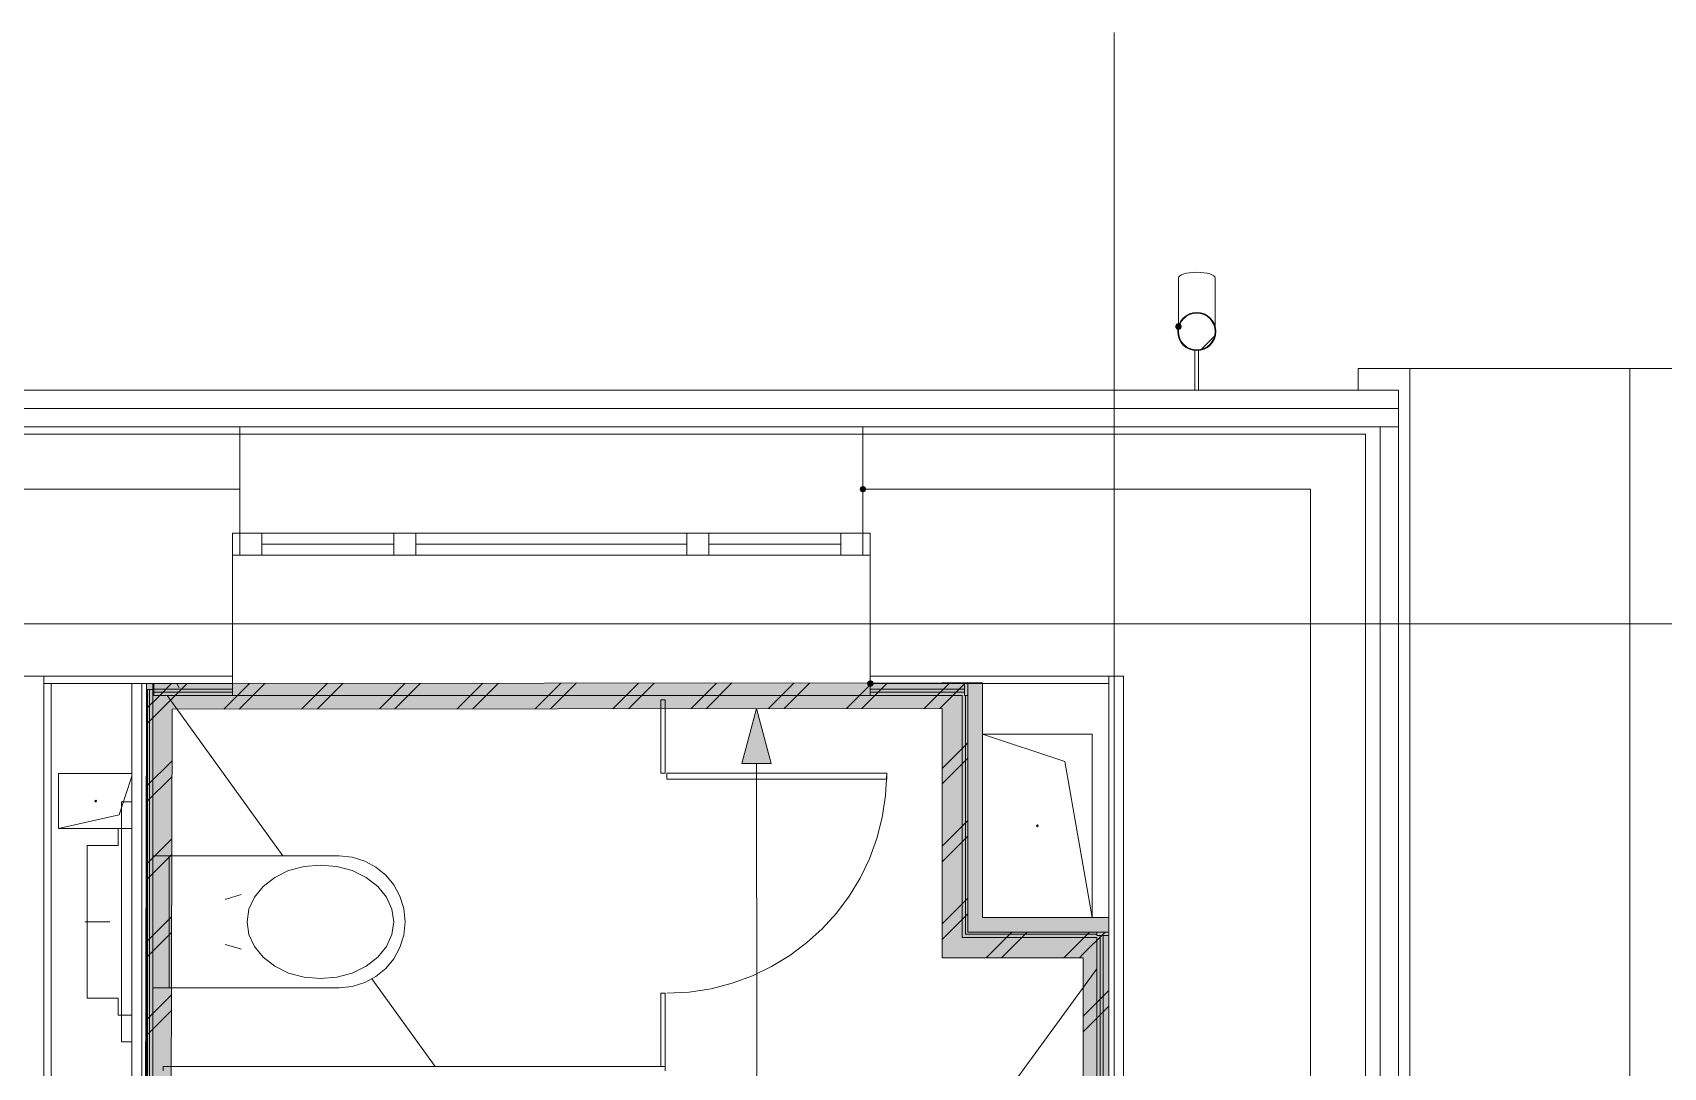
# Model space of a CAD drawing. Header units: millimetres. Extents: x 0 to 1189, y 0 to 841.
# Drawn here: x 375.67 to 420.16, y 478.28 to 506.5 of the extents above; entities that cross this region are included whole.
import ezdxf

# ---------------------------------------------------------------- set-up
doc = ezdxf.new("R2010")
doc.units = ezdxf.units.MM

msp = doc.modelspace()

# ---------------------------------------------------------------- hatches: boundary and pattern name
h = msp.add_hatch(color=7)
h.dxf.hatch_style = 2
h.paths.add_polyline_path([(406.836622, 498.477532), (406.863059, 498.41397), (406.926622, 498.387532), (406.990184, 498.41397), (407.016622, 498.477532), (407.016622, 498.489532), (406.990184, 498.553095), (406.926622, 498.579532), (406.863059, 498.553095), (406.836622, 498.489532)])
h = msp.add_hatch(color=7)
h.dxf.hatch_style = 2
h.paths.add_polyline_path([(398.317609, 494.137526), (398.254046, 494.111088), (398.227608, 494.047525), (398.254046, 493.983963), (398.317609, 493.957525), (398.382171, 493.983963), (398.408609, 494.047525), (398.382171, 494.111088)])
at = {"true_color": 0xcccccc}
h = msp.add_hatch(color=254, dxfattribs=at)
h.dxf.hatch_style = 2
h.paths.add_polyline_path([(378.776579, 488.747517), (379.47458, 488.047516), (378.774579, 488.047516)])
h = msp.add_hatch(color=254, dxfattribs=at)
h.dxf.hatch_style = 2
h.paths.add_polyline_path([(378.779579, 488.747517), (379.47658, 488.747517), (379.47458, 488.047516)])
h = msp.add_hatch(color=254, dxfattribs=at)
h.dxf.hatch_style = 2
h.paths.add_polyline_path([(379.47458, 488.047516), (379.47658, 488.747517), (400.476612, 488.766517), (400.476612, 488.066516)])
h = msp.add_hatch(color=7)
h.dxf.hatch_style = 2
h.paths.add_polyline_path([(398.527609, 488.657517), (398.591171, 488.683955), (398.617609, 488.747517), (398.591171, 488.81108), (398.527609, 488.837518), (398.517609, 488.837518), (398.454046, 488.81108), (398.427609, 488.747517), (398.454046, 488.683955), (398.517609, 488.657517)])
h = msp.add_hatch(color=254, dxfattribs=at)
h.dxf.hatch_style = 2
h.paths.add_polyline_path([(400.476612, 488.066516), (400.476612, 488.766517), (401.176613, 488.767517)])
h = msp.add_hatch(color=254, dxfattribs=at)
h.dxf.hatch_style = 2
h.paths.add_polyline_path([(401.176613, 488.767517), (401.176613, 488.067516), (400.476612, 488.066516)])
h = msp.add_hatch(color=7)
h.dxf.hatch_style = 2
h.paths.add_polyline_path([(401.176613, 488.767517), (401.576614, 488.767517), (401.576614, 481.967507), (401.176613, 481.967507)])
h = msp.add_hatch(color=254, dxfattribs=at)
h.dxf.hatch_style = 2
h.paths.add_polyline_path([(379.34858, 438.04244), (378.648578, 438.04244), (378.774579, 488.047516), (379.47458, 488.047516)])
at = {"true_color": 0x0077b0}
h = msp.add_hatch(color=144, dxfattribs=at)
h.dxf.hatch_style = 2
h.paths.add_polyline_path([(395.417604, 488.061516), (395.818605, 486.569514), (395.018603, 486.568514)])
at = {"true_color": 0xcccccc}
h = msp.add_hatch(color=254, dxfattribs=at)
h.dxf.hatch_style = 2
h.paths.add_polyline_path([(400.476612, 488.066516), (401.176613, 488.067516), (401.176613, 481.967507), (400.476612, 481.967507)])
h = msp.add_hatch(color=7)
h.dxf.hatch_style = 2
h.paths.add_polyline_path([(405.026619, 481.967507), (401.576614, 481.967507), (401.576614, 482.367508), (405.026619, 482.367508)])
h = msp.add_hatch(color=254, dxfattribs=at)
h.dxf.hatch_style = 2
h.paths.add_polyline_path([(401.176613, 481.967507), (400.476612, 481.267506), (400.476612, 481.967507)])
h = msp.add_hatch(color=254, dxfattribs=at)
h.dxf.hatch_style = 2
h.paths.add_polyline_path([(401.176613, 481.967507), (401.176613, 481.267506), (400.476612, 481.267506)])
h = msp.add_hatch(color=254, dxfattribs=at)
h.dxf.hatch_style = 2
h.paths.add_polyline_path([(401.176613, 481.267506), (401.176613, 481.967507), (404.326618, 481.967507), (404.326618, 481.267506)])
h = msp.add_hatch(color=254, dxfattribs=at)
h.dxf.hatch_style = 2
h.paths.add_polyline_path([(404.326618, 481.267506), (404.326618, 481.967507), (405.026619, 481.967507)])
h = msp.add_hatch(color=254, dxfattribs=at)
h.dxf.hatch_style = 2
h.paths.add_polyline_path([(404.326618, 481.267506), (405.026619, 481.967507), (405.026619, 481.267506)])
h = msp.add_hatch(color=254, dxfattribs=at)
h.dxf.hatch_style = 2
h.paths.add_polyline_path([(404.326618, 481.267506), (405.026619, 481.267506), (405.026619, 415.304405), (404.326618, 415.304405)])

# ---------------------------------------------------------------- linework, layer by layer
at = {"color": 7, "lineweight": 0}
for points in [[(405.172619, 237.628134), (405.172619, 506.499545)], [(406.926592, 499.808499), (406.936756, 499.83952), (406.965904, 499.868421), (407.012022, 499.894579), (407.073092, 499.917374), (407.1471, 499.936184), (407.23203, 499.950389), (407.325866, 499.959368), (407.426593, 499.962499)], [(406.926622, 499.808534), (406.926622, 499.383534)], [(407.426593, 499.962499), (407.527319, 499.959368), (407.621155, 499.95039), (407.706085, 499.936184), (407.780093, 499.917374), (407.841164, 499.894579), (407.887281, 499.868421), (407.916429, 499.83952), (407.926593, 499.808499)], [(407.926623, 499.383534), (407.926623, 499.808534)], [(406.926622, 499.359534), (406.926622, 499.383534)], [(406.926622, 499.303534), (406.926622, 499.359534)], [(406.926622, 499.248533), (406.926622, 499.303534)], [(406.926622, 499.193533), (406.926622, 499.248533)], [(406.926622, 499.140533), (406.926622, 499.193533)], [(407.926623, 499.383534), (407.926623, 499.326534)], [(407.926623, 499.326534), (407.926623, 499.271533)], [(407.926623, 499.271533), (407.926623, 499.216533)], [(407.926623, 499.216533), (407.926623, 499.162533)], [(407.926623, 499.162533), (407.926623, 499.109533)], [(407.426622, 497.827531), (407.321878, 497.838063), (407.224294, 497.868281), (407.135968, 497.916125), (407.058997, 497.979531), (406.995479, 498.056438), (406.947512, 498.144782), (406.917194, 498.242501), (406.906622, 498.347532), (406.917194, 498.452276), (406.947512, 498.54986), (406.995479, 498.638187), (407.058997, 498.715158), (407.135968, 498.778675), (407.224294, 498.826642), (407.321878, 498.856961), (407.426622, 498.867533)], [(406.926622, 499.087533), (406.926622, 499.140533)], [(406.926622, 499.036533), (406.926622, 499.087533)], [(406.926622, 498.986533), (406.926622, 499.036533)], [(406.926622, 498.938533), (406.926622, 498.986533)], [(406.926622, 498.891533), (406.926622, 498.938533)], [(406.926622, 498.845533), (406.926622, 498.891533)], [(407.426622, 497.847531), (407.325896, 497.857654), (407.23206, 497.886703), (407.14713, 497.932697), (407.073122, 497.993657), (407.012052, 498.0676), (406.965934, 498.152547), (406.936786, 498.246518), (406.926622, 498.347532), (406.936786, 498.448259), (406.965934, 498.542095), (407.012052, 498.627025), (407.073122, 498.701033), (407.14713, 498.762103), (407.23206, 498.80822), (407.325896, 498.837369), (407.426622, 498.847533)], [(406.926622, 498.801533), (406.926622, 498.845533)], [(406.926622, 498.759533), (406.926622, 498.801533)], [(406.926622, 498.719533), (406.926622, 498.759533)], [(406.926622, 498.680533), (406.926622, 498.719533)], [(407.426622, 498.867533), (407.531367, 498.856961), (407.628951, 498.826642), (407.717277, 498.778675), (407.794248, 498.715158), (407.857766, 498.638187), (407.905733, 498.54986), (407.936051, 498.452276), (407.946623, 498.347532), (407.936051, 498.242501), (407.905733, 498.144782), (407.857766, 498.056438), (407.794248, 497.979531), (407.717277, 497.916125), (407.628951, 497.868281), (407.531367, 497.838063), (407.426622, 497.827531)], [(407.426622, 498.847533), (407.527349, 498.837369), (407.621185, 498.80822), (407.706115, 498.762103), (407.780123, 498.701033), (407.841193, 498.627025), (407.887311, 498.542095), (407.916459, 498.448259), (407.926623, 498.347532), (407.916459, 498.246518), (407.887311, 498.152547), (407.841193, 498.0676), (407.780123, 497.993657), (407.706115, 497.932697), (407.621185, 497.886703), (407.527349, 497.857654), (407.426622, 497.847531)], [(407.926623, 499.109533), (407.926623, 499.057533)], [(407.926623, 499.057533), (407.926623, 499.007533)], [(407.926623, 499.007533), (407.926623, 498.958533)], [(407.926623, 498.958533), (407.926623, 498.910533)], [(407.926623, 498.910533), (407.926623, 498.864533)], [(407.926623, 498.864533), (407.926623, 498.820533)], [(407.926623, 498.820533), (407.926623, 498.777533)], [(407.926623, 498.777533), (407.926623, 498.735533)], [(407.926623, 498.735533), (407.926623, 498.696533)], [(406.926622, 498.643533), (406.926622, 498.680533)], [(406.926622, 498.609532), (406.926622, 498.643533)], [(406.926622, 498.576532), (406.926622, 498.609532)], [(406.926622, 498.545532), (406.926622, 498.576532)], [(406.926622, 498.516532), (406.926622, 498.545532)], [(406.926622, 498.489532), (406.926622, 498.516532)], [(407.926623, 498.696533), (407.926623, 498.658533)], [(407.926623, 498.658533), (407.926623, 498.623532)], [(407.926623, 498.623532), (407.926623, 498.589532)], [(407.926623, 498.589532), (407.926623, 498.557532)], [(407.926623, 498.557532), (407.926623, 498.528532)], [(407.926623, 498.528532), (407.926623, 498.500532)], [(407.926623, 498.500532), (407.926623, 498.477532)], [(407.376622, 497.838531), (407.376622, 496.74753)], [(407.476623, 496.74753), (407.476623, 497.838531)], [(407.568623, 497.879531), (407.904623, 498.215532)], [(411.826629, 497.334531), (411.826629, 496.74753)], [(479.216732, 497.334531), (411.826629, 497.334531)], [(413.237631, 497.334531), (413.237631, 422.336416)], [(419.237641, 497.334531), (419.237641, 422.321416)], [(361.463552, 496.74753), (412.926631, 496.74753)], [(412.926631, 496.74753), (412.926631, 422.547416)], [(412.926631, 496.247529), (361.463552, 496.247529)], [(381.317583, 495.747528), (361.553552, 495.747528)], [(381.317583, 495.747528), (398.317609, 495.747528)], [(381.317583, 494.047525), (381.317583, 495.747528)], [(412.42663, 495.747528), (398.317609, 495.747528)], [(398.317609, 495.747528), (398.317609, 494.047525)], [(412.42663, 432.044431), (412.42663, 495.747528)], [(412.42663, 495.747528), (412.926631, 495.747528)], [(361.553552, 495.547528), (381.317583, 495.547528)], [(398.317609, 495.547528), (381.317583, 495.547528)], [(398.317609, 495.547528), (412.026629, 495.547528)], [(412.026629, 495.547528), (412.026629, 432.044431)], [(381.317583, 494.047525), (361.553552, 494.047525)], [(381.317583, 492.847524), (381.317583, 494.047525)], [(398.317609, 494.047525), (410.526627, 494.047525)], [(398.317609, 494.047525), (398.317609, 492.847524)], [(410.526627, 494.047525), (410.526627, 432.044431)], [(381.117582, 492.247523), (381.117582, 492.847524)], [(381.117582, 492.847524), (381.917583, 492.847524)], [(381.117582, 492.847524), (381.117582, 492.247523)], [(381.917583, 492.847524), (381.117582, 492.847524)], [(381.317583, 492.247523), (381.317583, 492.847524)], [(381.917583, 492.847524), (381.917583, 492.247523)], [(381.917583, 492.847524), (385.517589, 492.847524)], [(381.917583, 492.547523), (385.517589, 492.547523)], [(385.517589, 492.247523), (385.517589, 492.847524)], [(385.517589, 492.847524), (386.11759, 492.847524)], [(386.11759, 492.847524), (385.517589, 492.847524)], [(386.11759, 492.847524), (386.11759, 492.247523)], [(386.11759, 492.847524), (393.517601, 492.847524)], [(386.11759, 492.547523), (393.517601, 492.547523)], [(393.517601, 492.247523), (393.517601, 492.847524)], [(393.517601, 492.847524), (394.117602, 492.847524)], [(394.117602, 492.847524), (393.517601, 492.847524)], [(394.117602, 492.847524), (394.117602, 492.247523)], [(394.117602, 492.847524), (397.717608, 492.847524)], [(394.117602, 492.547523), (397.717608, 492.547523)], [(397.717608, 492.847524), (397.717608, 492.247523)], [(398.517609, 492.847524), (397.717608, 492.847524)], [(398.517609, 492.847524), (397.717608, 492.847524)], [(398.317609, 492.247523), (398.317609, 492.847524)], [(398.517609, 492.247523), (398.517609, 492.847524)], [(398.517609, 492.247523), (398.517609, 492.847524)], [(381.117582, 488.947518), (381.117582, 492.247523)], [(381.917583, 492.247523), (381.117582, 492.247523)], [(381.117582, 492.247523), (381.917583, 492.247523)], [(385.517589, 492.247523), (381.917583, 492.247523)], [(386.11759, 492.247523), (385.517589, 492.247523)], [(385.517589, 492.247523), (386.11759, 492.247523)], [(393.517601, 492.247523), (386.11759, 492.247523)], [(394.117602, 492.247523), (393.517601, 492.247523)], [(393.517601, 492.247523), (394.117602, 492.247523)], [(397.717608, 492.247523), (394.117602, 492.247523)], [(397.717608, 492.247523), (398.517609, 492.247523)], [(397.717608, 492.247523), (398.517609, 492.247523)], [(398.517609, 492.247523), (398.517609, 488.947518)], [(202.529309, 490.37152), (863.72632, 490.37152)], [(375.976574, 488.947518), (372.176569, 488.947518)], [(375.976574, 488.947518), (381.117582, 488.947518)], [(375.976574, 411.204399), (375.976574, 488.947518)], [(381.117582, 488.417517), (381.117582, 488.947518)], [(405.426619, 488.947518), (398.517609, 488.947518)], [(398.517609, 488.947518), (398.517609, 488.417517)], [(405.026619, 481.877507), (405.026619, 488.947518)], [(405.426619, 432.444431), (405.426619, 488.947518)], [(378.975579, 488.747517), (375.976574, 488.747517)], [(376.176575, 488.747517), (376.176575, 411.204399)], [(378.376578, 488.747517), (378.376578, 437.072438)], [(378.646578, 437.342439), (378.646578, 488.747517)], [(378.776579, 488.747517), (378.774579, 488.047516)], [(400.476612, 488.766517), (378.776579, 488.747517)], [(378.776579, 437.472439), (378.776579, 488.747517)], [(378.800579, 488.582517), (378.800579, 437.472439)], [(378.950579, 488.582517), (378.800579, 488.582517)], [(378.860579, 437.622439), (378.860579, 488.582517)], [(378.950579, 488.582517), (378.950579, 488.748517)], [(378.950579, 437.622439), (378.950579, 488.582517)], [(378.975579, 488.747517), (381.117582, 488.747517)], [(378.975579, 488.747517), (378.975579, 488.417517)], [(378.975579, 488.597517), (381.117582, 488.597517)], [(378.975579, 488.507517), (381.117582, 488.507517)], [(379.117579, 488.406517), (379.45858, 488.747517)], [(379.47558, 488.340517), (379.88358, 488.748517)], [(379.66958, 488.629517), (379.60158, 488.747517)], [(380.881582, 488.048516), (381.581583, 488.749517)], [(381.305583, 488.049516), (382.006584, 488.749517)], [(383.004585, 488.050516), (383.704586, 488.751517)], [(383.428586, 488.051516), (384.129587, 488.751517)], [(385.127588, 488.052516), (385.828589, 488.753517)], [(385.552589, 488.053516), (386.25259, 488.753517)], [(387.250592, 488.054516), (387.951593, 488.755517)], [(387.675592, 488.055516), (388.376593, 488.755517)], [(389.373595, 488.056516), (390.074596, 488.757517)], [(389.798596, 488.056516), (390.499597, 488.757517)], [(391.497598, 488.058516), (392.197599, 488.759517)], [(391.921599, 488.058516), (392.6226, 488.759517)], [(393.620601, 488.060516), (394.321602, 488.760517)], [(394.045602, 488.060516), (394.745603, 488.761517)], [(395.743605, 488.062516), (396.444606, 488.762517)], [(396.168605, 488.062516), (396.868606, 488.763517)], [(397.866608, 488.064516), (398.567609, 488.764517)], [(398.291609, 488.064516), (398.99261, 488.765517)], [(398.517609, 488.597517), (401.086613, 488.597517)], [(398.517609, 488.507517), (401.086613, 488.507517)], [(401.086613, 488.747517), (398.527609, 488.747517)], [(399.990611, 488.066516), (400.476612, 488.552517)], [(400.476612, 488.128516), (401.115613, 488.767517)], [(401.176613, 488.767517), (400.476612, 488.766517)], [(400.476612, 488.552517), (400.690612, 488.766517)], [(401.086613, 488.747517), (405.026619, 488.747517)], [(401.086613, 488.417517), (401.086613, 488.747517)], [(401.576614, 488.767517), (401.176613, 488.767517)], [(401.176613, 481.967507), (401.176613, 488.767517)], [(401.176613, 481.967507), (401.176613, 488.767517)], [(401.576614, 482.367508), (401.576614, 488.767517)], [(378.774579, 488.047516), (378.646578, 437.342439)], [(378.773579, 487.638516), (379.182579, 488.047516)], [(378.775579, 488.064516), (379.117579, 488.406517)], [(378.975579, 488.417517), (381.117582, 488.417517)], [(379.182579, 488.047516), (379.32858, 488.193517)], [(379.32858, 488.193517), (379.47558, 488.340517)], [(382.495584, 484.04751), (379.33458, 488.417517)], [(379.34858, 438.04244), (379.47458, 488.047516)], [(379.47458, 488.047516), (400.476612, 488.066516)], [(398.517609, 488.417517), (381.117582, 488.417517)], [(392.9266, 488.302517), (392.8066, 488.302517)], [(392.8066, 488.302517), (392.8066, 486.302514)], [(392.9266, 486.302514), (392.9266, 488.302517)], [(398.517609, 488.417517), (401.026613, 488.417517)], [(400.414612, 488.066516), (400.476612, 488.128516)], [(400.476612, 488.066516), (400.476612, 481.967507)], [(401.026613, 488.417517), (401.026613, 481.817507)], [(401.176613, 488.417517), (401.086613, 488.417517)], [(401.116613, 488.417517), (401.116613, 481.907507)], [(404.576618, 487.367515), (401.576614, 487.367515)], [(403.826617, 486.617514), (401.576614, 487.367515)], [(404.576618, 487.367515), (401.576614, 487.367515)], [(404.576618, 482.367508), (404.576618, 487.367515)], [(404.576618, 482.367508), (404.576618, 487.367515)], [(400.476612, 486.431514), (401.176613, 487.131515)], [(400.476612, 486.007513), (401.176613, 486.707514)], [(376.376575, 484.791511), (376.376575, 486.291514)], [(376.376575, 486.291514), (378.376578, 486.291514)], [(378.376578, 486.291514), (376.376575, 486.291514)], [(376.376575, 486.291514), (376.376575, 484.791511)], [(378.769579, 485.937513), (379.47158, 486.639514)], [(392.8066, 486.302514), (392.9266, 486.302514)], [(398.96661, 486.302514), (398.935635, 485.689), (398.844723, 485.093219), (398.696886, 484.518186), (398.49514, 483.966916), (398.2425, 483.442424), (397.941979, 482.947723), (397.596593, 482.48583), (397.209357, 482.059757), (396.783284, 481.672521), (396.321391, 481.327135), (395.82669, 481.026614), (395.302198, 480.773974), (394.750928, 480.572228), (394.175895, 480.424391), (393.580114, 480.333479), (392.9666, 480.302504)], [(392.9666, 486.142513), (392.9666, 486.302514)], [(392.9666, 486.302514), (398.96661, 486.302514)], [(398.96661, 486.142513), (398.96661, 486.302514)], [(404.576618, 482.367508), (403.826617, 486.617514)], [(378.376578, 486.220514), (378.025578, 485.166512)], [(378.768579, 485.512512), (379.47058, 486.213514)], [(392.9666, 486.142513), (398.96661, 486.142513)], [(377.363577, 485.541512), (377.388577, 485.566513), (377.413577, 485.541512)], [(377.363577, 485.541512), (377.376577, 485.563513)], [(377.413577, 485.541512), (377.388577, 485.516512), (377.363577, 485.541512)], [(377.412577, 485.535512), (377.388577, 485.516512), (377.376577, 485.520512)], [(377.388577, 485.566513), (377.412577, 485.548513)], [(378.095578, 478.972502), (378.095578, 485.522512)], [(378.095578, 485.522512), (378.376578, 485.522512)], [(378.025578, 485.166512), (376.376575, 484.791511)], [(400.476612, 484.310511), (401.176613, 485.010512)], [(378.376578, 484.791511), (376.376575, 484.791511)], [(376.376575, 484.791511), (378.095578, 484.791511)], [(378.005578, 484.797511), (378.005578, 484.327511)], [(378.376578, 484.797511), (378.005578, 484.797511)], [(378.764579, 483.81051), (379.46658, 484.512511)], [(400.476612, 483.88551), (401.176613, 484.585511)], [(403.051616, 484.867511), (403.076616, 484.892512), (403.101616, 484.867511)], [(403.051616, 484.867511), (403.076616, 484.892512), (403.089616, 484.888511)], [(403.101616, 484.867511), (403.076616, 484.842511), (403.051616, 484.867511)], [(403.083616, 484.842511), (403.051616, 484.867511)], [(377.155576, 484.327511), (377.155576, 480.167504)], [(378.005578, 484.327511), (377.155576, 484.327511)], [(378.763579, 483.385509), (379.46458, 484.08751)], [(384.026587, 484.04751), (378.950579, 484.04751)], [(378.950579, 484.04751), (379.39558, 484.04751)], [(379.39558, 484.04751), (379.39558, 480.447505)], [(384.026587, 484.04751), (384.389318, 484.010936), (384.727182, 483.906041), (385.032936, 483.740068), (385.299339, 483.520259), (385.519148, 483.253857), (385.68512, 482.948102), (385.790015, 482.610238), (385.826589, 482.247507), (385.790015, 481.884489), (385.68512, 481.546491), (385.519148, 481.240719), (385.299339, 480.974381), (385.032936, 480.754683), (384.727182, 480.588833), (384.389318, 480.484038), (384.026587, 480.447505)], [(382.273584, 483.458509), (382.652585, 483.64351)], [(382.652585, 483.64351), (383.075585, 483.75851)], [(383.075585, 483.75851), (383.520586, 483.79751)], [(383.520586, 483.79751), (383.965587, 483.75851)], [(383.965587, 483.75851), (384.388587, 483.64351)], [(384.388587, 483.64351), (384.767588, 483.458509)], [(381.718583, 482.919508), (381.956584, 483.213509)], [(381.956584, 483.213509), (382.273584, 483.458509)], [(384.767588, 483.458509), (385.084588, 483.213509)], [(385.084588, 483.213509), (385.322589, 482.919508)], [(380.944582, 482.869508), (380.917582, 482.864508)], [(381.358583, 482.997509), (380.944582, 482.869508)], [(381.570583, 482.591508), (381.718583, 482.919508)], [(385.322589, 482.919508), (385.470589, 482.591508)], [(400.476612, 482.188507), (401.176613, 482.888508)], [(378.758579, 481.684507), (379.46058, 482.385508)], [(381.520583, 482.247507), (381.570583, 482.591508)], [(385.470589, 482.591508), (385.520589, 482.247507)], [(400.679612, 481.967507), (401.176613, 482.464508)], [(405.026619, 482.367508), (401.576614, 482.367508)], [(377.772577, 482.247507), (377.092576, 482.247507)], [(378.757579, 481.258506), (379.45958, 481.960507)], [(381.570583, 481.902507), (381.520583, 482.247507)], [(381.718583, 481.574506), (381.570583, 481.902507)], [(385.470589, 481.902507), (385.322589, 481.574506)], [(385.520589, 482.247507), (385.470589, 481.902507)], [(400.476612, 481.764507), (400.679612, 481.967507)], [(400.476612, 481.267506), (400.476612, 481.967507)], [(401.026613, 481.817507), (404.696618, 481.817507)], [(401.116613, 481.907507), (404.696618, 481.907507)], [(405.026619, 481.967507), (401.176613, 481.967507)], [(404.326618, 481.967507), (401.176613, 481.967507)], [(401.676614, 481.267506), (402.376615, 481.967507)], [(402.100614, 481.267506), (402.800615, 481.967507)], [(404.326618, 481.371506), (404.922619, 481.967507)], [(404.326618, 481.796507), (404.497618, 481.967507)], [(405.026619, 481.967507), (404.326618, 481.967507)], [(404.696618, 481.877507), (404.696618, 481.967507)], [(405.026619, 481.877507), (404.696618, 481.877507)], [(404.696618, 481.817507), (404.696618, 432.444431)], [(404.786618, 481.877507), (404.786618, 432.444431)], [(404.876619, 481.877507), (404.876619, 432.444431)], [(405.026619, 415.304405), (405.026619, 481.967507)], [(405.026619, 432.454431), (405.026619, 481.877507)], [(380.917582, 481.629507), (381.271582, 481.530506)], [(381.271582, 481.530506), (381.358583, 481.497506)], [(381.956584, 481.280506), (381.718583, 481.574506)], [(385.322589, 481.574506), (385.084588, 481.280506)], [(403.797617, 481.267506), (404.326618, 481.796507)], [(404.222618, 481.267506), (404.326618, 481.371506)], [(382.273584, 481.035506), (381.956584, 481.280506)], [(382.652585, 480.850505), (382.273584, 481.035506)], [(384.767588, 481.035506), (384.388587, 480.850505)], [(385.084588, 481.280506), (384.767588, 481.035506)], [(395.426604, 468.247486), (404.698618, 480.967506)], [(400.476612, 481.267506), (404.326618, 481.267506)], [(404.326618, 481.267506), (404.326618, 415.304405)], [(383.075585, 480.735505), (382.652585, 480.850505)], [(383.520586, 480.697505), (383.075585, 480.735505)], [(383.965587, 480.735505), (383.520586, 480.697505)], [(384.388587, 480.850505), (383.965587, 480.735505)], [(386.649591, 478.305501), (384.925588, 480.688505)], [(377.155576, 480.167504), (378.005578, 480.167504)], [(378.005578, 480.167504), (378.005578, 479.697504)], [(378.753579, 479.557503), (379.45558, 480.259504)], [(378.950579, 480.447505), (384.026587, 480.447505)], [(379.39558, 480.447505), (378.950579, 480.447505)], [(392.9266, 480.302504), (392.8066, 480.302504)], [(392.8066, 480.302504), (392.8066, 478.302501)], [(392.9266, 478.302501), (392.9266, 480.302504)], [(404.326618, 479.674504), (405.026619, 480.374505)], [(378.005578, 479.697504), (378.376578, 479.697504)], [(378.752579, 479.132503), (379.45458, 479.833504)], [(404.326618, 479.250503), (405.026619, 479.950504)], [(378.376578, 478.972502), (378.095578, 478.972502)], [(392.9256, 478.302501), (379.225579, 478.302501)], [(379.225579, 478.302501), (379.225579, 478.182501)], [(392.8066, 478.302501), (392.9266, 478.302501)], [(392.9256, 478.182501), (392.9256, 478.302501)]]:
    msp.add_lwpolyline(points, dxfattribs=at)
at = {"color": 144, "lineweight": 0, "true_color": 0x0077b0}
for points in [[(395.417604, 488.061516), (395.018603, 486.568514)], [(395.417604, 488.061516), (395.818605, 486.569514)], [(395.818605, 486.569514), (395.018603, 486.568514)], [(395.418604, 486.569514), (395.431604, 471.925492)]]:
    msp.add_lwpolyline(points, dxfattribs=at)

doc.saveas('drawing.dxf')
